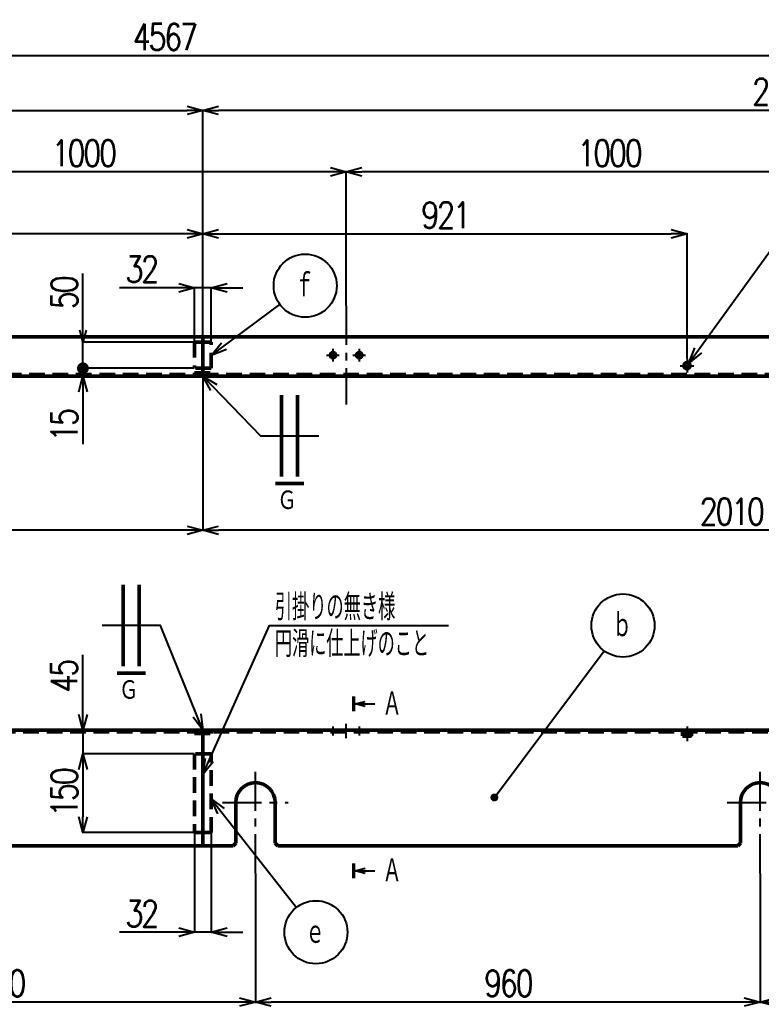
# Model space of a CAD drawing. Header units: millimetres. Extents: x -323 to 4814, y -2938 to 1352.
# Drawn here: x 2009 to 3419, y -525 to 1352 of the extents above; entities that cross this region are included whole.
import ezdxf

# ---------------------------------------------------------------- set-up
doc = ezdxf.new("R2010")
doc.units = ezdxf.units.MM
doc.header["$LTSCALE"] = 2.338583
doc.linetypes.add('CENTER', pattern=[50.8, 31.75, -6.35, 6.35, -6.35])
doc.linetypes.add('DASHED', pattern=[19.05, 12.7, -6.35])
doc.layers.add('NoLayerName_001', color=7, linetype='Continuous')
doc.layers.add('NoLayerName_002', color=7, linetype='Continuous')
doc.styles.get("Standard").update_dxf_attribs({"font": 'txt', "bigfont": 'extfont2'})
doc.dimstyles.get("Standard").update_dxf_attribs({"dimtxt": 2.5, "dimasz": 2.5, "dimexe": 1.25, "dimexo": 0.625, "dimtad": 1, "dimdec": 3, "dimzin": 0, "dimdsep": 46, "dimtxsty": 'Standard', "dimcen": 2.5, "dimadec": 0, "dimazin": 0, "dimtfac": 0.75, "dimtdec": 3, "dimtmove": 0, "dimatfit": 3, "dimfxl": 1, "dimarcsym": 0})

# ---------------------------------------------------------------- blocks, each defined once
blk = doc.blocks.new('_OPEN30')
at = {"color": 0, "linetype": 'ByBlock', "lineweight": -2}
for p, q in [((-1, 0.267949), (0, 0)), ((0, 0), (-1, -0.267949)), ((0, 0), (-1, 0))]:
    blk.add_line(p, q, dxfattribs=at)
blk = doc.blocks.new('*D72')
at = {"layer": 'Defpoints', "color": 0}
for p in [(2341, -195), (2373, -195), (2341, -384.5)]:
    blk.add_point(p, dxfattribs=at)
at = {"layer": 'NoLayerName_001', "color": 0, "linetype": 'Continuous', "lineweight": 25}
for p, q in [((2341, -195.6), (2341, -385.8)), ((2373, -195.6), (2373, -385.8)), ((2341, -384.5), (2198.3, -384.5)), ((2311, -384.5), (2281, -384.5)), ((2373, -384.5), (2341, -384.5)), ((2403, -384.5), (2433, -384.5))]:
    blk.add_line(p, q, dxfattribs=at)
at = {"layer": 'NoLayerName_001', "color": 0, "lineweight": 25, "xscale": 30, "yscale": 30, "zscale": 30}
blk.add_blockref('_OPEN30', (2341, -384.5), dxfattribs=at)
at = {"layer": 'NoLayerName_001', "color": 0, "lineweight": 25, "xscale": 30, "yscale": 30, "zscale": 30, "rotation": 180}
blk.add_blockref('_OPEN30', (2373, -384.5), dxfattribs=at)
at = {"layer": 'NoLayerName_001', "color": 2, "lineweight": 50, "insert": (2239.6, -349), "char_height": 50, "attachment_point": 5}
blk.add_mtext('\\W0.800000;\\T0.875000;32', dxfattribs=at)
blk = doc.blocks.new('DIM_0018')
at = {"layer": 'NoLayerName_001', "color": 3, "linetype": 'Continuous', "lineweight": 25}
for points in [[(0, 0), (127, 283.4), (467, 283.4)], [(19.6, 24.1), (0, 0), (4.9, 30.7)]]:
    blk.add_lwpolyline(points, dxfattribs=at)
at = {"layer": 'NoLayerName_001', "color": 2, "linetype": 'Continuous', "lineweight": 50}
for s, width, p in [('引掛りの無き様', 0.595238, (137, 293.4)), ('円滑に仕上げのこと', 0.592593, (137, 223.4))]:
    blk.add_text(s, height=50, dxfattribs=dict(at, width=width)).set_placement(p)
blk = doc.blocks.new('*D81')
at = {"layer": 'Defpoints', "color": 0}
for p in [(2357, 0), (2128.9, -45), (2341, -45)]:
    blk.add_point(p, dxfattribs=at)
at = {"layer": 'NoLayerName_001', "color": 0, "linetype": 'Continuous', "lineweight": 25}
for p, q in [((2128.9, 0), (2128.9, 143.3)), ((2128.9, 30), (2128.9, 60)), ((2128.9, 0), (2128.9, -45)), ((2340.4, -45), (2127.7, -45)), ((2128.9, -75), (2128.9, -105))]:
    blk.add_line(p, q, dxfattribs=at)
at = {"layer": 'NoLayerName_001', "color": 0, "lineweight": 25, "xscale": 30, "yscale": 30, "zscale": 30}
for p, rotation in [((2128.9, 0), 270), ((2128.9, -45), 90)]:
    blk.add_blockref('_OPEN30', p, dxfattribs=dict(at, rotation=rotation))
at = {"layer": 'NoLayerName_001', "color": 2, "lineweight": 50, "insert": (2092.8, 101.7), "char_height": 50, "attachment_point": 5, "rotation": 90}
blk.add_mtext('\\W0.800000;\\T0.875000;45', dxfattribs=at)
blk = doc.blocks.new('*D82')
at = {"layer": 'Defpoints', "color": 0}
for p in [(2341, -45), (2128.9, -195), (2341, -195)]:
    blk.add_point(p, dxfattribs=at)
at = {"layer": 'NoLayerName_001', "color": 0, "linetype": 'Continuous', "lineweight": 25}
for p, q in [((2340.4, -45), (2127.7, -45)), ((2128.9, -75), (2128.9, -165)), ((2340.4, -195), (2127.7, -195))]:
    blk.add_line(p, q, dxfattribs=at)
at = {"layer": 'NoLayerName_001', "color": 0, "lineweight": 25, "xscale": 30, "yscale": 30, "zscale": 30}
for p, rotation in [((2128.9, -45), 90), ((2128.9, -195), 270)]:
    blk.add_blockref('_OPEN30', p, dxfattribs=dict(at, rotation=rotation))
at = {"layer": 'NoLayerName_001', "color": 2, "lineweight": 50, "insert": (2093.4, -120), "char_height": 50, "attachment_point": 5, "rotation": 90}
blk.add_mtext('\\W0.800000;\\T0.875000;150', dxfattribs=at)
blk = doc.blocks.new('*D88')
at = {"layer": 'Defpoints', "color": 0}
for p in [(1457, -272.2), (2457, -272.2), (1457, -517.4)]:
    blk.add_point(p, dxfattribs=at)
at = {"layer": 'NoLayerName_001', "color": 0, "linetype": 'Continuous', "lineweight": 25}
for p, q in [((1457, -272.8), (1457, -518.6)), ((2457, -272.8), (2457, -518.6)), ((2427, -517.4), (1487, -517.4))]:
    blk.add_line(p, q, dxfattribs=at)
at = {"layer": 'NoLayerName_001', "color": 0, "lineweight": 25, "xscale": 30, "yscale": 30, "zscale": 30}
for p, rotation in [((1457, -517.4), 180), ((2457, -517.4), 360)]:
    blk.add_blockref('_OPEN30', p, dxfattribs=dict(at, rotation=rotation))
at = {"layer": 'NoLayerName_001', "color": 2, "lineweight": 50, "insert": (1957, -481.8), "char_height": 50, "attachment_point": 5}
blk.add_mtext('\\W0.800000;\\T0.875000;1000', dxfattribs=at)
blk = doc.blocks.new('*D90')
at = {"layer": 'Defpoints', "color": 0}
for p in [(3417, -272.2), (4457.4, -272.2), (4457.4, -517.4)]:
    blk.add_point(p, dxfattribs=at)
at = {"layer": 'NoLayerName_001', "color": 0, "linetype": 'Continuous', "lineweight": 25}
for p, q in [((3417, -272.8), (3417, -518.6)), ((4457.4, -272.8), (4457.4, -518.6)), ((3447, -517.4), (4427.4, -517.4))]:
    blk.add_line(p, q, dxfattribs=at)
at = {"layer": 'NoLayerName_001', "color": 0, "lineweight": 25, "xscale": 30, "yscale": 30, "zscale": 30, "rotation": 180}
blk.add_blockref('_OPEN30', (3417, -517.4), dxfattribs=at)
at = {"layer": 'NoLayerName_001', "color": 0, "lineweight": 25, "xscale": 30, "yscale": 30, "zscale": 30}
blk.add_blockref('_OPEN30', (4457.4, -517.4), dxfattribs=at)
at = {"layer": 'NoLayerName_001', "color": 2, "lineweight": 50, "insert": (3937.2, -481.3), "char_height": 50, "attachment_point": 5}
blk.add_mtext('\\W0.800000;\\T0.875000;1040', dxfattribs=at)
blk = doc.blocks.new('*D91')
at = {"layer": 'Defpoints', "color": 0}
for p in [(2457, -272.2), (3417, -272.2), (2457, -517.4)]:
    blk.add_point(p, dxfattribs=at)
at = {"layer": 'NoLayerName_001', "color": 0, "linetype": 'Continuous', "lineweight": 25}
for p, q in [((2457, -272.8), (2457, -518.6)), ((3417, -272.8), (3417, -518.6)), ((3387, -517.4), (2487, -517.4))]:
    blk.add_line(p, q, dxfattribs=at)
at = {"layer": 'NoLayerName_001', "color": 0, "lineweight": 25, "xscale": 30, "yscale": 30, "zscale": 30}
for p, rotation in [((2457, -517.4), 180), ((3417, -517.4), 360)]:
    blk.add_blockref('_OPEN30', p, dxfattribs=dict(at, rotation=rotation))
at = {"layer": 'NoLayerName_001', "color": 2, "lineweight": 50, "insert": (2937, -481.8), "char_height": 50, "attachment_point": 5}
blk.add_mtext('\\W0.800000;\\T0.875000;960', dxfattribs=at)
blk = doc.blocks.new('JZB_0011')
at = {"layer": 'NoLayerName_002', "color": 3, "linetype": 'DASHED', "lineweight": 50}
for p, q in [((0, 8), (0, 0.1)), ((3.5, 8), (3.5, 0)), ((8.5, 8), (8.5, 0.9)), ((13.5, 0), (13.5, 8)), ((17, 8), (17, 0.1)), ((0.2, 0), (16.7, 0))]:
    blk.add_line(p, q, dxfattribs=at)
at = {"layer": 'NoLayerName_002', "color": 3, "linetype": 'DASHED', "lineweight": 50, "start_tangent": (-0.968004, -0.250937), "end_tangent": (-0.96577, 0.259399)}
for points in [[(8.5, 0.9), (6.3, 0.3), (3.9, 0.1), (2, 0.4), (0, 0.9)], [(17, 0.9), (14.8, 0.3), (12.4, 0.1), (10.5, 0.4), (8.5, 0.9)]]:
    blk.add_spline(points, degree=3, dxfattribs=at)
blk = doc.blocks.new('JZB_0013')
at = {"layer": 'NoLayerName_001', "color": 4, "linetype": 'CENTER', "lineweight": 25}
for p, q in [((629.5, 257), (629.5, 284.2)), ((1629.5, 257), (1629.5, 284.2)), ((457, 52.2), (457, 197.2)), ((1457, 0), (1457, 197.2)), ((394.5, 134.7), (519.5, 134.7)), ((1394.5, 134.7), (1519.5, 134.7))]:
    blk.add_line(p, q, dxfattribs=at)
at = {"layer": 'NoLayerName_001', "color": 7, "linetype": 'Continuous', "lineweight": 50}
for p, q in [((0, 272.2), (2357, 272.2)), ((0, 269), (0, 272.2)), ((0, 269), (200, 269)), ((200, 272.2), (200, 52.2)), ((419.5, 57.2), (419.5, 134.7)), ((494.5, 134.7), (494.5, 57.2)), ((1419.5, 57.2), (1419.5, 134.7)), ((1494.5, 134.7), (1494.5, 57.2)), ((414.5, 52.2), (419.5, 57.2)), ((494.5, 57.2), (499.5, 52.2)), ((1414.5, 52.2), (1419.5, 57.2)), ((1494.5, 57.2), (1499.5, 52.2)), ((200, 52.2), (414.5, 52.2)), ((499.5, 52.2), (1414.5, 52.2)), ((1499.5, 52.2), (2357, 52.2))]:
    blk.add_line(p, q, dxfattribs=at)
at = {"layer": 'NoLayerName_001', "color": 3, "linetype": 'DASHED', "lineweight": 50}
for p, q in [((5, 269), (5, 272.2)), ((2357, 269), (200, 269))]:
    blk.add_line(p, q, dxfattribs=at)
at = {"layer": 'NoLayerName_001', "color": 7, "linetype": 'Continuous', "lineweight": 50}
for centre in [(457, 134.7), (1457, 134.7)]:
    blk.add_arc(centre, 37.5, 0, 180, dxfattribs=at)
blk = doc.blocks.new('JZB_0014')
at = {"layer": 'NoLayerName_001', "color": 4, "linetype": 'CENTER', "lineweight": 25}
for p, q in [((272.5, 257), (272.5, 284.2)), ((1272.5, 257), (1272.5, 284.2)), ((100, 0), (100, 197.2)), ((1060, 0), (1060, 197.2)), ((37.5, 134.7), (162.5, 134.7)), ((997.5, 134.7), (1122.5, 134.7))]:
    blk.add_line(p, q, dxfattribs=at)
at = {"layer": 'NoLayerName_001', "color": 7, "linetype": 'Continuous', "lineweight": 50}
for p, q in [((2210, 272.2), (0, 272.2)), ((0, 272.2), (0, 52.2)), ((2010, 272.2), (2010, 52.2)), ((2210, 269), (2010, 269)), ((2210, 269), (2210, 272.2)), ((62.5, 57.2), (62.5, 134.7)), ((137.5, 134.7), (137.5, 57.2)), ((1022.5, 57.2), (1022.5, 134.7)), ((1097.5, 134.7), (1097.5, 57.2)), ((57.5, 52.2), (62.5, 57.2)), ((137.5, 57.2), (142.5, 52.2)), ((1017.5, 52.2), (1022.5, 57.2)), ((1097.5, 57.2), (1102.5, 52.2)), ((0, 52.2), (57.5, 52.2)), ((142.5, 52.2), (1017.5, 52.2)), ((1102.5, 52.2), (2010, 52.2))]:
    blk.add_line(p, q, dxfattribs=at)
at = {"layer": 'NoLayerName_001', "color": 3, "linetype": 'DASHED', "lineweight": 50}
for p, q in [((2010, 269), (0, 269)), ((2205, 272.2), (2205, 269))]:
    blk.add_line(p, q, dxfattribs=at)
at = {"layer": 'NoLayerName_001', "color": 7, "linetype": 'Continuous', "lineweight": 50}
for centre in [(100, 134.7), (1060, 134.7)]:
    blk.add_arc(centre, 37.5, 0, 180, dxfattribs=at)
blk = doc.blocks.new('JZB_0015')
at = {"layer": 'NoLayerName_001', "color": 3, "linetype": 'DASHED', "lineweight": 50}
for p, q in [((0, 3), (0, 0)), ((32, 0), (32, 3)), ((0, 0), (32, 0))]:
    blk.add_line(p, q, dxfattribs=at)
blk = doc.blocks.new('JZB_0016')
at = {"layer": 'NoLayerName_001', "color": 3, "linetype": 'DASHED', "lineweight": 50}
for p, q in [((0, 150), (0, 0)), ((32, 150), (0, 150)), ((32, 0), (32, 150)), ((0, 0), (32, 0))]:
    blk.add_line(p, q, dxfattribs=at)
blk = doc.blocks.new('JZB_0023')
at = {"layer": 'NoLayerName_001', "color": 3, "linetype": 'DASHED', "lineweight": 50}
for p, q in [((0, 21.2), (0, 18)), ((12, 18), (12, 21.2))]:
    blk.add_line(p, q, dxfattribs=at)
at = {"layer": 'NoLayerName_001', "color": 4, "linetype": 'CENTER', "lineweight": 25}
blk.add_line((6, 28.2), (6, 0), dxfattribs=at)
blk = doc.blocks.new('JZB_0028')
at = {"layer": 'NoLayerName_001', "color": 3, "linetype": 'DASHED', "lineweight": 50}
for p, q in [((0, 10.2), (0, 7)), ((10, 7), (10, 10.2))]:
    blk.add_line(p, q, dxfattribs=at)
at = {"layer": 'NoLayerName_001', "color": 4, "linetype": 'CENTER', "lineweight": 25}
blk.add_line((5, 17.2), (5, 0), dxfattribs=at)
blk = doc.blocks.new('JZB_0029')
at = {"layer": 'NoLayerName_001', "color": 3, "linetype": 'DASHED', "lineweight": 50}
for p, q in [((0, 10.2), (0, 7)), ((10, 7), (10, 10.2))]:
    blk.add_line(p, q, dxfattribs=at)
at = {"layer": 'NoLayerName_001', "color": 4, "linetype": 'CENTER', "lineweight": 25}
blk.add_line((5, 17.2), (5, 0), dxfattribs=at)
blk = doc.blocks.new('DIM_0002')
at = {"layer": 'NoLayerName_001', "color": 3, "linetype": 'Continuous', "lineweight": 25}
for points in [[(12.2, 285.3), (0, 313.9), (24.8, 295.2)], [(0, 313.9), (162.1, 107.2)]]:
    blk.add_lwpolyline(points, dxfattribs=at)
blk.add_circle((199.1, 60), 60, dxfattribs=at)
at = {"layer": 'NoLayerName_001', "color": 2, "linetype": 'Continuous', "lineweight": 50, "width": 0.666667}
blk.add_text('ｅ', height=50, dxfattribs=at).set_placement((179.1, 35))
blk = doc.blocks.new('DIM_0004')
at = {"layer": 'NoLayerName_001', "color": 2, "linetype": 'Continuous', "lineweight": 50}
for p, q in [((47.3, 276.5), (47.3, 199)), ((78.1, 199), (78.1, 276.5)), ((47.3, 199), (47.3, 121.5)), ((78.1, 121.5), (78.1, 199)), ((35.9, 108.4), (89.9, 108.4))]:
    blk.add_line(p, q, dxfattribs=at)
at = {"layer": 'NoLayerName_001', "color": 3, "linetype": 'Continuous', "lineweight": 25}
for points in [[(199, 0), (118.6, 199), (7.3, 199)], [(195.2, 30.8), (199, 0), (180.3, 24.8)]]:
    blk.add_lwpolyline(points, dxfattribs=at)
at = {"layer": 'NoLayerName_001', "color": 2, "linetype": 'Continuous', "lineweight": 50, "width": 0.833333}
blk.add_text('\u3000Ｇ\u3000', height=40, dxfattribs=at).set_placement((2.9, 55.9))
blk = doc.blocks.new('_DOT')
at = {"color": 0, "linetype": 'ByBlock', "lineweight": -2}
blk.add_line((-0.5, 0), (-1, 0), dxfattribs=at)
at = {"color": 0, "linetype": 'ByBlock', "lineweight": -2, "const_width": 0.5}
blk.add_lwpolyline([(-0.25, 0, 1), (0.25, 0, 1)], format="xyb", close=True, dxfattribs=at)
blk = doc.blocks.new('DIM_0007')
at = {"layer": 'NoLayerName_001', "color": 3, "linetype": 'Continuous', "lineweight": 25}
blk.add_lwpolyline([(11.3, 11.3), (219.9, 290.4)], dxfattribs=at)
blk.add_circle((255.9, 338.4), 60, dxfattribs=at)
at = {"layer": 'NoLayerName_001', "color": 3, "linetype": 'Continuous', "lineweight": 25, "xscale": 15, "yscale": 15, "zscale": 15, "rotation": 233.2139799179072}
blk.add_blockref('_DOT', (11.3, 11.3), dxfattribs=at)
at = {"layer": 'NoLayerName_001', "color": 2, "linetype": 'Continuous', "lineweight": 50, "width": 0.666667}
blk.add_text('ｂ', height=50, dxfattribs=at).set_placement((235.9, 313.4))
blk = doc.blocks.new('*D92')
at = {"layer": 'Defpoints', "color": 0}
for p in [(2341, 841.4), (2341, 738.4), (2373, 738.4)]:
    blk.add_point(p, dxfattribs=at)
at = {"layer": 'NoLayerName_001', "color": 0, "linetype": 'Continuous', "lineweight": 25}
for p, q in [((2341, 841.4), (2198.3, 841.4)), ((2311, 841.4), (2281, 841.4)), ((2341, 739), (2341, 842.7)), ((2373, 841.4), (2341, 841.4)), ((2373, 739), (2373, 842.7)), ((2403, 841.4), (2433, 841.4))]:
    blk.add_line(p, q, dxfattribs=at)
at = {"layer": 'NoLayerName_001', "color": 0, "lineweight": 25, "xscale": 30, "yscale": 30, "zscale": 30}
blk.add_blockref('_OPEN30', (2341, 841.4), dxfattribs=at)
at = {"layer": 'NoLayerName_001', "color": 0, "lineweight": 25, "xscale": 30, "yscale": 30, "zscale": 30, "rotation": 180}
blk.add_blockref('_OPEN30', (2373, 841.4), dxfattribs=at)
at = {"layer": 'NoLayerName_001', "color": 2, "lineweight": 50, "insert": (2239.6, 877), "char_height": 50, "attachment_point": 5}
blk.add_mtext('\\W0.800000;\\T0.875000;32', dxfattribs=at)
blk = doc.blocks.new('DIM_0024')
at = {"layer": 'NoLayerName_001', "color": 3, "linetype": 'Continuous', "lineweight": 25}
for points in [[(0, 0), (177.9, 246.1), (587.9, 246.1)], [(24.1, 19.6), (0, 0), (11.1, 29)]]:
    blk.add_lwpolyline(points, dxfattribs=at)
at = {"layer": 'NoLayerName_001', "color": 2, "linetype": 'Continuous', "lineweight": 50}
for s, width, p in [('２－１２キリ（吊リ用）', 0.590909, (187.9, 256.1)), ('（溶接前加工）', 0.595238, (187.9, 186.1))]:
    blk.add_text(s, height=50, dxfattribs=dict(at, width=width)).set_placement(p)
blk = doc.blocks.new('*D101')
at = {"layer": 'Defpoints', "color": 0}
for p in [(0, 1282.7), (0, 753.4), (4567, 743.4)]:
    blk.add_point(p, dxfattribs=at)
at = {"layer": 'NoLayerName_001', "color": 0, "linetype": 'Continuous', "lineweight": 25}
for p, q in [((0, 754), (0, 1284)), ((4537, 1282.7), (30, 1282.7)), ((4567, 744), (4567, 1284))]:
    blk.add_line(p, q, dxfattribs=at)
at = {"layer": 'NoLayerName_001', "color": 0, "lineweight": 25, "xscale": 30, "yscale": 30, "zscale": 30}
for p, rotation in [((0, 1282.7), 180), ((4567, 1282.7), 360)]:
    blk.add_blockref('_OPEN30', p, dxfattribs=dict(at, rotation=rotation))
at = {"layer": 'NoLayerName_001', "color": 2, "lineweight": 50, "insert": (2283.5, 1318.8), "char_height": 50, "attachment_point": 5}
blk.add_mtext('\\W0.800000;\\T0.875000;4567', dxfattribs=at)
blk = doc.blocks.new('*D103')
at = {"layer": 'Defpoints', "color": 0}
for p in [(1629.5, 1062.1), (1629.5, 807.1), (2629.5, 807.1)]:
    blk.add_point(p, dxfattribs=at)
at = {"layer": 'NoLayerName_001', "color": 0, "linetype": 'Continuous', "lineweight": 25}
for p, q in [((1629.5, 807.8), (1629.5, 1063.4)), ((2599.5, 1062.1), (1659.5, 1062.1)), ((2629.5, 807.8), (2629.5, 1063.4))]:
    blk.add_line(p, q, dxfattribs=at)
at = {"layer": 'NoLayerName_001', "color": 0, "lineweight": 25, "xscale": 30, "yscale": 30, "zscale": 30, "rotation": 180}
blk.add_blockref('_OPEN30', (1629.5, 1062.1), dxfattribs=at)
at = {"layer": 'NoLayerName_001', "color": 0, "lineweight": 25, "xscale": 30, "yscale": 30, "zscale": 30}
blk.add_blockref('_OPEN30', (2629.5, 1062.1), dxfattribs=at)
at = {"layer": 'NoLayerName_001', "color": 2, "lineweight": 50, "insert": (2129.5, 1097.7), "char_height": 50, "attachment_point": 5}
blk.add_mtext('\\W0.800000;\\T0.875000;1000', dxfattribs=at)
blk = doc.blocks.new('*D104')
at = {"layer": 'Defpoints', "color": 0}
for p in [(2629.5, 1062.1), (2629.5, 807.1), (3629.5, 807.1)]:
    blk.add_point(p, dxfattribs=at)
at = {"layer": 'NoLayerName_001', "color": 0, "linetype": 'Continuous', "lineweight": 25}
for p, q in [((2629.5, 807.8), (2629.5, 1063.4)), ((3599.5, 1062.1), (2659.5, 1062.1)), ((3629.5, 807.8), (3629.5, 1063.4))]:
    blk.add_line(p, q, dxfattribs=at)
at = {"layer": 'NoLayerName_001', "color": 0, "lineweight": 25, "xscale": 30, "yscale": 30, "zscale": 30, "rotation": 180}
blk.add_blockref('_OPEN30', (2629.5, 1062.1), dxfattribs=at)
at = {"layer": 'NoLayerName_001', "color": 0, "lineweight": 25, "xscale": 30, "yscale": 30, "zscale": 30}
blk.add_blockref('_OPEN30', (3629.5, 1062.1), dxfattribs=at)
at = {"layer": 'NoLayerName_001', "color": 2, "lineweight": 50, "insert": (3129.5, 1097.7), "char_height": 50, "attachment_point": 5}
blk.add_mtext('\\W0.800000;\\T0.875000;1000', dxfattribs=at)
blk = doc.blocks.new('*D105')
at = {"layer": 'Defpoints', "color": 0}
for p in [(2357, 1179.2), (2357, 748.4), (4567, 743.4)]:
    blk.add_point(p, dxfattribs=at)
at = {"layer": 'NoLayerName_001', "color": 0, "linetype": 'Continuous', "lineweight": 25}
for p, q in [((2357, 749), (2357, 1180.5)), ((4537, 1179.2), (2387, 1179.2)), ((4567, 744), (4567, 1180.5))]:
    blk.add_line(p, q, dxfattribs=at)
at = {"layer": 'NoLayerName_001', "color": 0, "lineweight": 25, "xscale": 30, "yscale": 30, "zscale": 30}
for p, rotation in [((2357, 1179.2), 180), ((4567, 1179.2), 360)]:
    blk.add_blockref('_OPEN30', p, dxfattribs=dict(at, rotation=rotation))
at = {"layer": 'NoLayerName_001', "color": 2, "lineweight": 50, "insert": (3462, 1214.8), "char_height": 50, "attachment_point": 5}
blk.add_mtext('\\W0.800000;\\T0.875000;2210', dxfattribs=at)
blk = doc.blocks.new('*D106')
at = {"layer": 'Defpoints', "color": 0}
for p in [(2357, 1179.2), (0, 743.4), (2357, 748.4)]:
    blk.add_point(p, dxfattribs=at)
at = {"layer": 'NoLayerName_001', "color": 0, "linetype": 'Continuous', "lineweight": 25}
for p, q in [((0, 744), (0, 1180.5)), ((30, 1179.2), (2327, 1179.2)), ((2357, 749), (2357, 1180.5))]:
    blk.add_line(p, q, dxfattribs=at)
at = {"layer": 'NoLayerName_001', "color": 0, "lineweight": 25, "xscale": 30, "yscale": 30, "zscale": 30, "rotation": 180}
blk.add_blockref('_OPEN30', (0, 1179.2), dxfattribs=at)
at = {"layer": 'NoLayerName_001', "color": 0, "lineweight": 25, "xscale": 30, "yscale": 30, "zscale": 30}
blk.add_blockref('_OPEN30', (2357, 1179.2), dxfattribs=at)
at = {"layer": 'NoLayerName_001', "color": 2, "lineweight": 50, "insert": (1178.5, 1214.8), "char_height": 50, "attachment_point": 5}
blk.add_mtext('\\W0.800000;\\T0.875000;2357', dxfattribs=at)
blk = doc.blocks.new('*D107')
at = {"layer": 'Defpoints', "color": 0}
for p in [(2357, 673.4), (4367, 673.4), (2357, 380.3)]:
    blk.add_point(p, dxfattribs=at)
at = {"layer": 'NoLayerName_001', "color": 0, "linetype": 'Continuous', "lineweight": 25}
for p, q in [((2357, 672.8), (2357, 379.1)), ((4367, 672.8), (4367, 379.1)), ((4337, 380.3), (2387, 380.3))]:
    blk.add_line(p, q, dxfattribs=at)
at = {"layer": 'NoLayerName_001', "color": 0, "lineweight": 25, "xscale": 30, "yscale": 30, "zscale": 30}
for p, rotation in [((2357, 380.3), 180), ((4367, 380.3), 360)]:
    blk.add_blockref('_OPEN30', p, dxfattribs=dict(at, rotation=rotation))
at = {"layer": 'NoLayerName_001', "color": 2, "lineweight": 50, "insert": (3362, 415.9), "char_height": 50, "attachment_point": 5}
blk.add_mtext('\\W0.800000;\\T0.875000;2010', dxfattribs=at)
blk = doc.blocks.new('*D110')
at = {"layer": 'Defpoints', "color": 0}
for p in [(2128.9, 738.4), (2341, 738.4), (2341, 688.4)]:
    blk.add_point(p, dxfattribs=at)
at = {"layer": 'NoLayerName_001', "color": 0, "linetype": 'Continuous', "lineweight": 25}
for p, q in [((2128.9, 738.4), (2128.9, 869)), ((2128.9, 760.9), (2128.9, 783.4)), ((2340.4, 738.4), (2127.7, 738.4)), ((2128.9, 688.4), (2128.9, 738.4)), ((2340.4, 688.4), (2127.7, 688.4)), ((2128.9, 665.9), (2128.9, 643.4))]:
    blk.add_line(p, q, dxfattribs=at)
at = {"layer": 'NoLayerName_001', "color": 0, "lineweight": 25, "xscale": 22.5, "yscale": 22.5, "zscale": 22.5}
for name, p, rotation in [('_OPEN30', (2128.9, 738.4), 270), ('_DOT', (2128.9, 688.4), 90)]:
    blk.add_blockref(name, p, dxfattribs=dict(at, rotation=rotation))
at = {"layer": 'NoLayerName_001', "color": 2, "lineweight": 50, "insert": (2093.4, 830.9), "char_height": 50, "attachment_point": 5, "rotation": 90}
blk.add_mtext('\\W0.800000;\\T0.875000;50', dxfattribs=at)
blk = doc.blocks.new('*D111')
at = {"layer": 'Defpoints', "color": 0}
for p in [(2128.9, 688.4), (2341, 688.4), (2357, 673.4)]:
    blk.add_point(p, dxfattribs=at)
at = {"layer": 'NoLayerName_001', "color": 0, "linetype": 'Continuous', "lineweight": 25}
for p, q in [((2340.4, 688.4), (2127.7, 688.4)), ((2128.9, 673.4), (2128.9, 688.4)), ((2128.9, 673.4), (2128.9, 544)), ((2128.9, 643.4), (2128.9, 613.4))]:
    blk.add_line(p, q, dxfattribs=at)
at = {"layer": 'NoLayerName_001', "color": 0, "lineweight": 25, "xscale": 30, "yscale": 30, "zscale": 30, "rotation": 90}
blk.add_blockref('_OPEN30', (2128.9, 673.4), dxfattribs=at)
at = {"layer": 'NoLayerName_001', "color": 2, "lineweight": 50, "insert": (2093.4, 578.7), "char_height": 50, "attachment_point": 5, "rotation": 90}
blk.add_mtext('\\W0.800000;\\T0.875000;15', dxfattribs=at)
blk = doc.blocks.new('_NONE')
blk = doc.blocks.new('*D112')
at = {"layer": 'Defpoints', "color": 0}
for p in [(200, 673.4), (2357, 673.4), (200, 380.3)]:
    blk.add_point(p, dxfattribs=at)
at = {"layer": 'NoLayerName_001', "color": 0, "linetype": 'Continuous', "lineweight": 25}
for p, q in [((200, 672.8), (200, 379.1)), ((2357, 672.8), (2357, 379.1)), ((2327, 380.3), (230, 380.3))]:
    blk.add_line(p, q, dxfattribs=at)
at = {"layer": 'NoLayerName_001', "color": 0, "lineweight": 25, "xscale": 30, "yscale": 30, "zscale": 30}
for p, rotation in [((200, 380.3), 180), ((2357, 380.3), 360)]:
    blk.add_blockref('_OPEN30', p, dxfattribs=dict(at, rotation=rotation))
at = {"layer": 'NoLayerName_001', "color": 2, "lineweight": 50, "insert": (1278.5, 415.9), "char_height": 50, "attachment_point": 5}
blk.add_mtext('\\W0.800000;\\T0.875000;2157', dxfattribs=at)
blk = doc.blocks.new('*D114')
at = {"layer": 'Defpoints', "color": 0}
for p in [(3278, 944.3), (2357, 748.4), (3278, 706.4)]:
    blk.add_point(p, dxfattribs=at)
at = {"layer": 'NoLayerName_001', "color": 0, "linetype": 'Continuous', "lineweight": 25}
for p, q in [((2357, 749), (2357, 945.6)), ((2387, 944.3), (3248, 944.3)), ((3278, 707), (3278, 945.6))]:
    blk.add_line(p, q, dxfattribs=at)
at = {"layer": 'NoLayerName_001', "color": 0, "lineweight": 25, "xscale": 30, "yscale": 30, "zscale": 30, "rotation": 180}
blk.add_blockref('_OPEN30', (2357, 944.3), dxfattribs=at)
at = {"layer": 'NoLayerName_001', "color": 0, "lineweight": 25, "xscale": 30, "yscale": 30, "zscale": 30}
blk.add_blockref('_OPEN30', (3278, 944.3), dxfattribs=at)
at = {"layer": 'NoLayerName_001', "color": 2, "lineweight": 50, "insert": (2817.5, 979.8), "char_height": 50, "attachment_point": 5}
blk.add_mtext('\\W0.800000;\\T0.875000;921', dxfattribs=at)
blk = doc.blocks.new('*D115')
at = {"layer": 'Defpoints', "color": 0}
for p in [(1278, 944.3), (2357, 748.4), (1278, 706.4)]:
    blk.add_point(p, dxfattribs=at)
at = {"layer": 'NoLayerName_001', "color": 0, "linetype": 'Continuous', "lineweight": 25}
for p, q in [((1278, 707), (1278, 945.6)), ((2327, 944.3), (1308, 944.3)), ((2357, 749), (2357, 945.6))]:
    blk.add_line(p, q, dxfattribs=at)
at = {"layer": 'NoLayerName_001', "color": 0, "lineweight": 25, "xscale": 30, "yscale": 30, "zscale": 30}
for p, rotation in [((1278, 944.3), 180), ((2357, 944.3), 360)]:
    blk.add_blockref('_OPEN30', p, dxfattribs=dict(at, rotation=rotation))
at = {"layer": 'NoLayerName_001', "color": 2, "lineweight": 50, "insert": (1817.5, 979.8), "char_height": 50, "attachment_point": 5}
blk.add_mtext('\\W0.800000;\\T0.875000;1079', dxfattribs=at)
blk = doc.blocks.new('JZB_0030')
at = {"layer": 'NoLayerName_001', "color": 4, "linetype": 'CENTER', "lineweight": 25}
for p, q in [((272.5, 187.5), (272.5, 0)), ((1272.5, 187.5), (1272.5, 0)), ((1932.5, 187.5), (1932.5, 0)), ((2099.1, 75.9), (2101.4, 52.8))]:
    blk.add_line(p, q, dxfattribs=at)
at = {"layer": 'NoLayerName_001', "color": 7, "linetype": 'Continuous', "lineweight": 50}
for p, q in [((0, 53.7), (0, 128.7)), ((2205, 128.7), (0, 128.7)), ((2210, 123.7), (2205, 128.7)), ((2210, 123.7), (2210, 73.7)), ((2011.2, 53.9), (2210, 73.7)), ((2010, 53.7), (0, 53.7))]:
    blk.add_line(p, q, dxfattribs=at)
at = {"layer": 'NoLayerName_001', "color": 3, "linetype": 'DASHED', "lineweight": 50}
for p, q in [((0, 56.9), (2010, 56.9)), ((57.5, 56.9), (57.5, 53.7)), ((62.5, 53.7), (62.5, 56.9)), ((137.5, 56.9), (137.5, 53.7)), ((142.5, 53.7), (142.5, 56.9)), ((1017.5, 56.9), (1017.5, 53.7)), ((1022.5, 53.7), (1022.5, 56.9)), ((1097.5, 56.9), (1097.5, 53.7)), ((1102.5, 53.7), (1102.5, 56.9)), ((2010, 53.7), (2010, 56.9))]:
    blk.add_line(p, q, dxfattribs=at)
blk = doc.blocks.new('JZB_0031')
at = {"layer": 'NoLayerName_001', "color": 3, "linetype": 'DASHED', "lineweight": 50}
for p, q in [((32, 50), (0, 50)), ((0, 50), (0, 0)), ((32, 0), (32, 50)), ((32, 0), (0, 0))]:
    blk.add_line(p, q, dxfattribs=at)
blk = doc.blocks.new('JZB_0032')
at = {"layer": 'NoLayerName_001', "color": 3, "linetype": 'DASHED', "lineweight": 50}
for p, q in [((0, 3), (32, 3)), ((0, 3), (0, 0)), ((32, 3), (32, 0))]:
    blk.add_line(p, q, dxfattribs=at)
blk = doc.blocks.new('JZB_0035')
at = {"layer": 'NoLayerName_001', "color": 4, "linetype": 'CENTER', "lineweight": 25}
for p, q in [((629.5, 187.5), (629.5, 0)), ((1629.5, 187.5), (1629.5, 0))]:
    blk.add_line(p, q, dxfattribs=at)
at = {"layer": 'NoLayerName_001', "color": 7, "linetype": 'Continuous', "lineweight": 50}
for p, q in [((5, 128.7), (0, 123.7)), ((0, 123.7), (0, 73.7)), ((2357, 128.7), (5, 128.7)), ((198.8, 53.9), (0, 73.7)), ((2357, 53.7), (200, 53.7))]:
    blk.add_line(p, q, dxfattribs=at)
at = {"layer": 'NoLayerName_001', "color": 3, "linetype": 'DASHED', "lineweight": 50}
for p, q in [((200, 53.7), (200, 56.9)), ((200, 56.9), (2357, 56.9)), ((414.5, 56.9), (414.5, 53.7)), ((419.5, 53.7), (419.5, 56.9)), ((494.5, 56.9), (494.5, 53.7)), ((499.5, 53.7), (499.5, 56.9)), ((1414.5, 56.9), (1414.5, 53.7)), ((1419.5, 53.7), (1419.5, 56.9)), ((1494.5, 56.9), (1494.5, 53.7)), ((1499.5, 53.7), (1499.5, 56.9))]:
    blk.add_line(p, q, dxfattribs=at)
blk = doc.blocks.new('JZB_0036')
at = {"layer": 'NoLayerName_001', "color": 4, "linetype": 'CENTER', "lineweight": 25}
for p, q in [((12, 24), (12, 0)), ((0, 12), (24, 12))]:
    blk.add_line(p, q, dxfattribs=at)
at = {"layer": 'NoLayerName_001', "color": 7, "linetype": 'Continuous', "lineweight": 50}
blk.add_circle((12, 12), 5, dxfattribs=at)
blk = doc.blocks.new('JZB_0040')
at = {"layer": 'NoLayerName_001', "color": 4, "linetype": 'CENTER', "lineweight": 25}
for p, q in [((13, 26), (13, 0)), ((0, 13), (26, 13))]:
    blk.add_line(p, q, dxfattribs=at)
at = {"layer": 'NoLayerName_001', "color": 7, "linetype": 'Continuous', "lineweight": 50}
blk.add_circle((13, 13), 6, dxfattribs=at)
blk = doc.blocks.new('JZB_0042')
at = {"layer": 'NoLayerName_001', "color": 4, "linetype": 'CENTER', "lineweight": 25}
for p, q in [((12, 24), (12, 0)), ((0, 12), (24, 12))]:
    blk.add_line(p, q, dxfattribs=at)
at = {"layer": 'NoLayerName_001', "color": 7, "linetype": 'Continuous', "lineweight": 50}
blk.add_circle((12, 12), 5, dxfattribs=at)
blk = doc.blocks.new('DIM_0008')
at = {"layer": 'NoLayerName_001', "color": 2, "linetype": 'Continuous', "lineweight": 50}
for p, q in [((149.5, 220.6), (149.5, 143.1)), ((180.3, 143.1), (180.3, 220.6)), ((149.5, 143.1), (149.5, 65.6)), ((180.3, 65.6), (180.3, 143.1)), ((138.1, 52.5), (192.1, 52.5))]:
    blk.add_line(p, q, dxfattribs=at)
at = {"layer": 'NoLayerName_001', "color": 3, "linetype": 'Continuous', "lineweight": 25}
for points in [[(15.1, 229.3), (0, 256.5), (26.6, 240.5)], [(0, 256.5), (109.5, 143.1), (220.7, 143.1)]]:
    blk.add_lwpolyline(points, dxfattribs=at)
at = {"layer": 'NoLayerName_001', "color": 2, "linetype": 'Continuous', "lineweight": 50, "width": 0.833333}
blk.add_text('\u3000Ｇ\u3000', height=40, dxfattribs=at).set_placement((105.1, 0))
blk = doc.blocks.new('DIM_0009')
at = {"layer": 'NoLayerName_001', "color": 3, "linetype": 'Continuous', "lineweight": 25}
for points in [[(0, 0), (130.5, 97.1)], [(28.9, 11.5), (0, 0), (19.3, 24.4)]]:
    blk.add_lwpolyline(points, dxfattribs=at)
blk.add_circle((178.7, 132.9), 60, dxfattribs=at)
at = {"layer": 'NoLayerName_001', "color": 2, "linetype": 'Continuous', "lineweight": 50, "width": 0.666667}
blk.add_text('ｆ', height=50, dxfattribs=at).set_placement((158.7, 107.9))

msp = doc.modelspace()

# ---------------------------------------------------------------- linework, layer by layer
at = {"layer": 'NoLayerName_001', "color": 2, "linetype": 'Continuous', "lineweight": 50, "const_width": 6.2}
for points in [[(2643.6519, 35.6036), (2643.6519, 64.1536)], [(2643.6519, -253.4193), (2643.6519, -281.9693)]]:
    msp.add_lwpolyline(points, dxfattribs=at)

# ---------------------------------------------------------------- block references
at = {"layer": 'NoLayerName_001', "color": 3, "linetype": 'Continuous', "lineweight": 25}
for name, p in [('DIM_0024', (3281.5156, 698.261)), ('DIM_0009', (2373, 712.6831)), ('DIM_0008', (2357, 416.882)), ('DIM_0004', (2158.001, 0)), ('DIM_0018', (2357, -84.4372)), ('DIM_0007', (2900.2629, -139.4094)), ('DIM_0002', (2373, -444.5158))]:
    msp.add_blockref(name, p, dxfattribs=at)
at = {"layer": 'NoLayerName_001'}
for name, p in [('JZB_0035', (0, 619.6488)), ('JZB_0030', (2357, 619.6488)), ('JZB_0031', (2341, 688.3988)), ('JZB_0042', (2592.5, 701.3988)), ('JZB_0036', (2642.5, 701.3988)), ('JZB_0040', (3265, 680.3988)), ('JZB_0032', (2341, 676.5988)), ('JZB_0013', (0, -272.1577)), ('JZB_0014', (2357, -272.1577)), ('JZB_0028', (2599.5, -10.2)), ('JZB_0029', (2649.5, -10.2)), ('JZB_0023', (3272, -21.2)), ('JZB_0015', (2341, -6.2)), ('JZB_0016', (2341, -195))]:
    msp.add_blockref(name, p, dxfattribs=at)
at = {"layer": 'NoLayerName_002'}
msp.add_blockref('JZB_0011', (3269.5, -11.2), dxfattribs=at)

# ---------------------------------------------------------------- texts
at = {"layer": 'NoLayerName_001', "color": 2, "linetype": 'Continuous', "lineweight": 50, "char_height": 50, "attachment_point": 7, "line_spacing_factor": 0.6}
for insert in [(2698.6519, 24.8786), (2698.6519, -292.6943)]:
    msp.add_mtext('\\W0.666667;\\T1.250000;Ａ', dxfattribs=dict(at, insert=insert))

# ---------------------------------------------------------------- dimensions: what is measured, and where the dimension line sits
at = {"layer": 'NoLayerName_001', "color": 3, "linetype": 'Continuous', "lineweight": 50}
for base, p1, p2, angle, override, picture, middle in [((0, 1282.7028), (4567, 743.3988), (0, 753.3988), 180, {"dimtxt": 50, "dimasz": 30, "dimgap": 10, "dimzin": 8, "dimblk": 'OPEN30', "dimclrd": 0, "dimclre": 0, "dimclrt": 2, "dimtp": 0, "dimtm": 0, "dimlwd": 25, "dimlwe": 25}, '*D101', (2283.5, 1282.7028)), ((2357, 1179.2252), (4567, 743.3988), (2357, 748.3988), 180, {"dimtxt": 50, "dimasz": 30, "dimgap": 10, "dimzin": 8, "dimblk": 'OPEN30', "dimclrd": 0, "dimclre": 0, "dimclrt": 2, "dimtp": 0, "dimtm": 0, "dimlwd": 25, "dimlwe": 25}, '*D105', (3462, 1179.2252)), ((1629.5, 1062.1462), (2629.5, 807.1488), (1629.5, 807.1488), 180, {"dimtxt": 50, "dimasz": 30, "dimgap": 10, "dimzin": 8, "dimblk": 'OPEN30', "dimclrd": 0, "dimclre": 0, "dimclrt": 2, "dimtp": 0, "dimtm": 0, "dimlwd": 25, "dimlwe": 25}, '*D103', (2129.5, 1062.1462)), ((2629.5, 1062.1462), (3629.5, 807.1488), (2629.5, 807.1488), 180, {"dimtxt": 50, "dimasz": 30, "dimgap": 10, "dimzin": 8, "dimblk": 'OPEN30', "dimclrd": 0, "dimclre": 0, "dimclrt": 2, "dimtp": 0, "dimtm": 0, "dimlwd": 25, "dimlwe": 25}, '*D104', (3129.5, 1062.1462)), ((1278, 944.312), (2357, 748.3988), (1278, 706.3988), 180, {"dimtxt": 50, "dimasz": 30, "dimgap": 10, "dimzin": 8, "dimblk": 'OPEN30', "dimclrd": 0, "dimclre": 0, "dimclrt": 2, "dimtp": 0, "dimtm": 0, "dimlwd": 25, "dimlwe": 25}, '*D115', (1817.5, 944.312)), ((2341, 841.429), (2373, 738.3988), (2341, 738.3988), 180, {"dimtxt": 50, "dimasz": 30, "dimgap": 10, "dimzin": 8, "dimblk": 'OPEN30', "dimclrd": 0, "dimclre": 0, "dimclrt": 2, "dimtp": 0, "dimtm": 0, "dimlwd": 25, "dimlwe": 25}, '*D92', (2239.6491, 841.429)), ((2128.9105, 738.3988), (2341, 688.3988), (2341, 738.3988), 90, {"dimtxt": 50, "dimasz": 22.5, "dimgap": 10, "dimzin": 8, "dimblk1": 'DOT', "dimblk2": 'OPEN30', "dimsah": 1, "dimclrd": 0, "dimclre": 0, "dimclrt": 2, "dimtp": 0, "dimtm": 0, "dimlwd": 25, "dimlwe": 25}, '*D110', (2128.9105, 830.8988)), ((2128.9105, 688.3988), (2357, 673.3988), (2341, 688.3988), 90, {"dimtxt": 50, "dimasz": 30, "dimgap": 10, "dimzin": 8, "dimblk1": 'OPEN30', "dimblk2": 'NONE', "dimsah": 1, "dimse1": 1, "dimclrd": 0, "dimclre": 0, "dimclrt": 2, "dimtp": 0, "dimtm": 0, "dimlwd": 25, "dimlwe": 25}, '*D111', (2128.9105, 578.7079)), ((200, 380.3263), (2357, 673.3988), (200, 673.3988), 180, {"dimtxt": 50, "dimasz": 30, "dimgap": 10, "dimzin": 8, "dimblk": 'OPEN30', "dimclrd": 0, "dimclre": 0, "dimclrt": 2, "dimtp": 0, "dimtm": 0, "dimlwd": 25, "dimlwe": 25}, '*D112', (1278.5, 380.3263)), ((2357, 380.3263), (4366.9999, 673.3988), (2357, 673.3988), 180, {"dimtxt": 50, "dimasz": 30, "dimgap": 10, "dimzin": 8, "dimblk": 'OPEN30', "dimclrd": 0, "dimclre": 0, "dimclrt": 2, "dimtp": 0, "dimtm": 0, "dimlwd": 25, "dimlwe": 25}, '*D107', (3362, 380.3263)), ((2128.9105, -45), (2357, 0), (2341, -45), 270, {"dimtxt": 50, "dimasz": 30, "dimgap": 10, "dimzin": 8, "dimblk": 'OPEN30', "dimse1": 1, "dimclrd": 0, "dimclre": 0, "dimclrt": 2, "dimtp": 0, "dimtm": 0, "dimlwd": 25, "dimlwe": 25}, '*D81', (2128.9105, 101.6509)), ((2128.9105, -195), (2341, -45), (2341, -195), 270, {"dimtxt": 50, "dimasz": 30, "dimgap": 10, "dimzin": 8, "dimblk": 'OPEN30', "dimclrd": 0, "dimclre": 0, "dimclrt": 2, "dimtp": 0, "dimtm": 0, "dimlwd": 25, "dimlwe": 25}, '*D82', (2128.9105, -120)), ((2341, -384.5158), (2373, -195), (2341, -195), 180, {"dimtxt": 50, "dimasz": 30, "dimgap": 10, "dimzin": 8, "dimblk": 'OPEN30', "dimclrd": 0, "dimclre": 0, "dimclrt": 2, "dimtp": 0, "dimtm": 0, "dimlwd": 25, "dimlwe": 25}, '*D72', (2239.6491, -384.5158)), ((1457, -517.3544), (2457, -272.1576), (1457, -272.1576), 180, {"dimtxt": 50, "dimasz": 30, "dimgap": 10, "dimzin": 8, "dimblk": 'OPEN30', "dimclrd": 0, "dimclre": 0, "dimclrt": 2, "dimtp": 0, "dimtm": 0, "dimlwd": 25, "dimlwe": 25}, '*D88', (1957, -517.3544)), ((2457, -517.3544), (3417, -272.1576), (2457, -272.1576), 180, {"dimtxt": 50, "dimasz": 30, "dimgap": 10, "dimzin": 8, "dimblk": 'OPEN30', "dimclrd": 0, "dimclre": 0, "dimclrt": 2, "dimtp": 0, "dimtm": 0, "dimlwd": 25, "dimlwe": 25}, '*D91', (2937, -517.3544))]:
    dim = msp.add_linear_dim(base=base, p1=p1, p2=p2, angle=angle, text='\\W0.800000;\\T0.875000;<>', dimstyle='Standard', override=override, dxfattribs=at)
    dim.commit()
    dim.dimension.update_dxf_attribs({"geometry": picture, "text_midpoint": middle, "dimtype": 160})
for base, p1, p2, override, picture, middle in [((2357, 1179.2252), (0, 743.3988), (2357, 748.3988), {"dimtxt": 50, "dimasz": 30, "dimgap": 10, "dimzin": 8, "dimblk": 'OPEN30', "dimclrd": 0, "dimclre": 0, "dimclrt": 2, "dimtp": 0, "dimtm": 0, "dimlwd": 25, "dimlwe": 25}, '*D106', (1178.5, 1179.2252)), ((3278, 944.312), (2357, 748.3988), (3278, 706.3988), {"dimtxt": 50, "dimasz": 30, "dimgap": 10, "dimzin": 8, "dimblk": 'OPEN30', "dimclrd": 0, "dimclre": 0, "dimclrt": 2, "dimtp": 0, "dimtm": 0, "dimlwd": 25, "dimlwe": 25}, '*D114', (2817.5, 944.312)), ((4457.3693, -517.3544), (3417, -272.1576), (4457.3693, -272.1576), {"dimtxt": 50, "dimasz": 30, "dimgap": 10, "dimdec": 0, "dimzin": 8, "dimblk": 'OPEN30', "dimclrd": 0, "dimclre": 0, "dimclrt": 2, "dimtp": 0, "dimtm": 0, "dimlwd": 25, "dimlwe": 25}, '*D90', (3937.1846, -517.3544))]:
    dim = msp.add_linear_dim(base=base, p1=p1, p2=p2, text='\\W0.800000;\\T0.875000;<>', dimstyle='Standard', override=override, dxfattribs=at)
    dim.commit()
    dim.dimension.update_dxf_attribs({"geometry": picture, "text_midpoint": middle, "dimtype": 160})

# ---------------------------------------------------------------- leaders
at = {"layer": 'NoLayerName_001', "color": 2, "linetype": 'Continuous', "lineweight": 50}
for points in [[(2646.7519, 49.8786), (2684.2519, 49.8786)], [(2646.7519, -267.6943), (2684.2519, -267.6943)]]:
    msp.add_leader(points, dimstyle='Standard', override={"dimasz": 18.7, "dimldrblk": 'OPEN30'}, dxfattribs=at)

doc.saveas('drawing.dxf')
